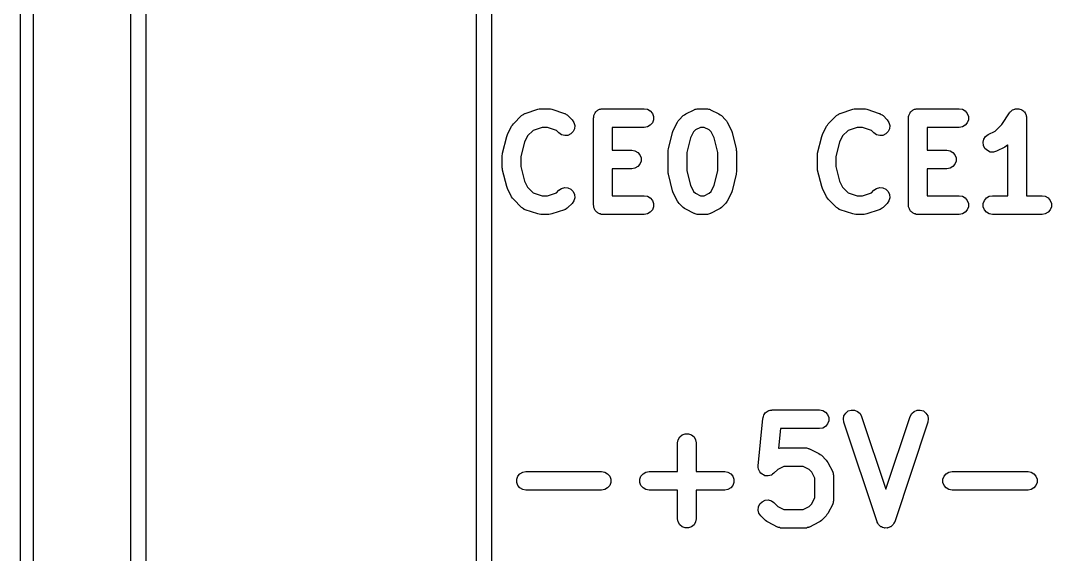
# Model space of a CAD drawing. Extents: x 93.8 to 153.2, y -121.7 to -73.6.
# Drawn here: x 137.75 to 146.03, y -113.23 to -108.94 of the extents above; entities that cross this region are included whole.
import ezdxf

# ---------------------------------------------------------------- set-up
doc = ezdxf.new("R2010")
doc.units = 0
doc.header["$MEASUREMENT"] = 0
doc.layers.add('BLACK', color=7, linetype='CONTINUOUS')

msp = doc.modelspace()

# ---------------------------------------------------------------- linework, layer by layer
at = {"layer": 'Black'}
for p, q in [((137.745, -117.475), (137.745, -100.33)), ((137.845, -100.38), (137.845, -117.425)), ((138.631, -116.579), (138.631, -103.759)), ((138.751, -103.819), (138.751, -116.519)), ((141.411, -116.519), (141.411, -103.819)), ((141.531, -107.638), (141.531, -116.579)), ((141.804, -109.688), (141.904, -109.655)), ((141.904, -109.655), (141.916, -109.653)), ((141.916, -109.653), (141.928, -109.651)), ((141.928, -109.651), (141.994, -109.651)), ((141.994, -109.651), (142.006, -109.653)), ((142.006, -109.653), (142.018, -109.655)), ((142.018, -109.655), (142.118, -109.688)), ((142.37, -109.677), (142.375, -109.673)), ((142.375, -109.673), (142.379, -109.668)), ((142.379, -109.668), (142.385, -109.665)), ((142.385, -109.665), (142.39, -109.661)), ((142.39, -109.661), (142.396, -109.658)), ((142.396, -109.658), (142.402, -109.655)), ((142.402, -109.655), (142.408, -109.654)), ((142.408, -109.654), (142.414, -109.652)), ((142.414, -109.652), (142.421, -109.652)), ((142.421, -109.652), (142.428, -109.651)), ((142.428, -109.651), (142.761, -109.651)), ((142.761, -109.651), (142.786, -109.655)), ((142.786, -109.655), (142.809, -109.668)), ((142.809, -109.668), (142.826, -109.688)), ((143.094, -109.692), (143.161, -109.659)), ((143.161, -109.659), (143.165, -109.657)), ((143.165, -109.657), (143.169, -109.655)), ((143.169, -109.655), (143.177, -109.654)), ((143.177, -109.654), (143.186, -109.651)), ((143.186, -109.651), (143.19, -109.651)), ((143.19, -109.651), (143.194, -109.651)), ((143.194, -109.651), (143.261, -109.651)), ((143.261, -109.651), (143.265, -109.651)), ((143.265, -109.651), (143.269, -109.651)), ((143.269, -109.651), (143.278, -109.654)), ((143.278, -109.654), (143.286, -109.655)), ((143.286, -109.655), (143.29, -109.657)), ((143.29, -109.657), (143.294, -109.659)), ((143.294, -109.659), (143.361, -109.692)), ((144.337, -109.688), (144.437, -109.655)), ((144.437, -109.655), (144.449, -109.653)), ((144.449, -109.653), (144.461, -109.651)), ((144.461, -109.651), (144.528, -109.651)), ((144.528, -109.651), (144.539, -109.653)), ((144.539, -109.653), (144.551, -109.655)), ((144.551, -109.655), (144.651, -109.688)), ((144.903, -109.677), (144.908, -109.673)), ((144.908, -109.673), (144.913, -109.668)), ((144.913, -109.668), (144.918, -109.665)), ((144.918, -109.665), (144.923, -109.661)), ((144.923, -109.661), (144.929, -109.658)), ((144.929, -109.658), (144.935, -109.655)), ((144.935, -109.655), (144.942, -109.654)), ((144.942, -109.654), (144.948, -109.652)), ((144.948, -109.652), (144.954, -109.652)), ((144.954, -109.652), (144.961, -109.651)), ((144.961, -109.651), (145.294, -109.651)), ((145.294, -109.651), (145.32, -109.655)), ((145.32, -109.655), (145.342, -109.668)), ((145.342, -109.668), (145.359, -109.688)), ((145.703, -109.677), (145.71, -109.672)), ((145.71, -109.672), (145.716, -109.665)), ((145.716, -109.665), (145.72, -109.663)), ((145.72, -109.663), (145.723, -109.661)), ((145.723, -109.661), (145.732, -109.658)), ((145.732, -109.658), (145.74, -109.654)), ((145.74, -109.654), (145.744, -109.653)), ((145.744, -109.653), (145.748, -109.652)), ((145.748, -109.652), (145.757, -109.652)), ((145.757, -109.652), (145.766, -109.651)), ((145.766, -109.651), (145.77, -109.652)), ((145.77, -109.652), (145.774, -109.652)), ((145.774, -109.652), (145.782, -109.655)), ((145.782, -109.655), (145.791, -109.657)), ((145.791, -109.657), (145.794, -109.659)), ((145.794, -109.659), (145.798, -109.661)), ((145.798, -109.661), (145.805, -109.666)), ((145.805, -109.666), (145.813, -109.671)), ((145.813, -109.671), (145.815, -109.675)), ((145.815, -109.675), (145.818, -109.677)), ((141.708, -109.773), (141.774, -109.706)), ((141.774, -109.706), (141.778, -109.703)), ((141.778, -109.703), (141.781, -109.7)), ((141.781, -109.7), (141.789, -109.696)), ((141.789, -109.696), (141.796, -109.691)), ((141.796, -109.691), (141.8, -109.69)), ((141.8, -109.69), (141.804, -109.688)), ((142.118, -109.688), (142.122, -109.69)), ((142.122, -109.69), (142.126, -109.691)), ((142.126, -109.691), (142.133, -109.696)), ((142.133, -109.696), (142.141, -109.7)), ((142.141, -109.7), (142.144, -109.703)), ((142.144, -109.703), (142.147, -109.706)), ((142.147, -109.706), (142.181, -109.739)), ((142.181, -109.739), (142.195, -109.761)), ((142.353, -109.726), (142.354, -109.719)), ((142.353, -110.426), (142.353, -109.726)), ((142.354, -109.713), (142.356, -109.706)), ((142.354, -109.719), (142.354, -109.713)), ((142.356, -109.706), (142.357, -109.7)), ((142.357, -109.7), (142.36, -109.694)), ((142.36, -109.694), (142.363, -109.688)), ((142.363, -109.688), (142.367, -109.683)), ((142.367, -109.683), (142.37, -109.677)), ((142.826, -109.688), (142.835, -109.713)), ((142.835, -109.739), (142.826, -109.763)), ((142.835, -109.713), (142.835, -109.739)), ((142.994, -109.825), (143.027, -109.759)), ((143.027, -109.759), (143.034, -109.749)), ((143.034, -109.749), (143.041, -109.739)), ((143.041, -109.739), (143.074, -109.706)), ((143.074, -109.706), (143.084, -109.699)), ((143.084, -109.699), (143.094, -109.692)), ((143.361, -109.692), (143.371, -109.699)), ((143.371, -109.699), (143.381, -109.706)), ((143.381, -109.706), (143.414, -109.739)), ((143.414, -109.739), (143.421, -109.749)), ((143.421, -109.749), (143.428, -109.759)), ((143.428, -109.759), (143.461, -109.825)), ((144.241, -109.773), (144.308, -109.706)), ((144.308, -109.706), (144.311, -109.703)), ((144.311, -109.703), (144.314, -109.7)), ((144.314, -109.7), (144.322, -109.696)), ((144.322, -109.696), (144.329, -109.691)), ((144.329, -109.691), (144.333, -109.69)), ((144.333, -109.69), (144.337, -109.688)), ((144.651, -109.688), (144.655, -109.69)), ((144.655, -109.69), (144.659, -109.691)), ((144.659, -109.691), (144.666, -109.696)), ((144.666, -109.696), (144.674, -109.7)), ((144.674, -109.7), (144.677, -109.703)), ((144.677, -109.703), (144.681, -109.706)), ((144.681, -109.706), (144.714, -109.739)), ((144.714, -109.739), (144.729, -109.761)), ((144.886, -109.726), (144.887, -109.719)), ((144.886, -110.426), (144.886, -109.726)), ((144.887, -109.713), (144.889, -109.706)), ((144.887, -109.719), (144.887, -109.713)), ((144.889, -109.706), (144.89, -109.7)), ((144.89, -109.7), (144.894, -109.694)), ((144.894, -109.694), (144.896, -109.688)), ((144.896, -109.688), (144.9, -109.683)), ((144.9, -109.683), (144.903, -109.677)), ((145.359, -109.688), (145.368, -109.713)), ((145.368, -109.739), (145.359, -109.763)), ((145.368, -109.713), (145.368, -109.739)), ((145.636, -109.778), (145.698, -109.684)), ((145.698, -109.684), (145.701, -109.681)), ((145.701, -109.681), (145.703, -109.677)), ((145.818, -109.677), (145.823, -109.685)), ((145.823, -109.685), (145.828, -109.692)), ((145.828, -109.692), (145.829, -109.696)), ((145.829, -109.696), (145.831, -109.7)), ((145.831, -109.7), (145.833, -109.709)), ((145.833, -109.709), (145.835, -109.717)), ((145.835, -109.717), (145.835, -109.722)), ((145.835, -109.722), (145.836, -109.726)), ((145.836, -109.726), (145.836, -110.351)), ((141.66, -109.859), (141.694, -109.792)), ((141.694, -109.792), (141.701, -109.782)), ((141.701, -109.782), (141.708, -109.773)), ((141.868, -109.825), (141.822, -109.87)), ((141.94, -109.801), (141.868, -109.825)), ((141.982, -109.801), (141.94, -109.801)), ((142.054, -109.825), (141.982, -109.801)), ((142.074, -109.845), (142.054, -109.825)), ((142.189, -109.835), (142.171, -109.854)), ((142.2, -109.812), (142.189, -109.835)), ((142.195, -109.761), (142.202, -109.786)), ((142.202, -109.786), (142.2, -109.812)), ((142.761, -109.801), (142.503, -109.801)), ((142.503, -109.801), (142.503, -109.984)), ((142.786, -109.796), (142.761, -109.801)), ((142.809, -109.783), (142.786, -109.796)), ((142.826, -109.763), (142.809, -109.783)), ((142.955, -109.974), (142.988, -109.841)), ((142.988, -109.841), (142.991, -109.833)), ((142.991, -109.833), (142.994, -109.825)), ((143.156, -109.837), (143.132, -109.885)), ((143.172, -109.821), (143.156, -109.837)), ((143.212, -109.801), (143.172, -109.821)), ((143.243, -109.801), (143.212, -109.801)), ((143.283, -109.821), (143.243, -109.801)), ((143.299, -109.837), (143.283, -109.821)), ((143.323, -109.885), (143.299, -109.837)), ((143.461, -109.825), (143.464, -109.833)), ((143.464, -109.833), (143.467, -109.841)), ((143.467, -109.841), (143.5, -109.974)), ((144.194, -109.859), (144.227, -109.792)), ((144.227, -109.792), (144.234, -109.782)), ((144.234, -109.782), (144.241, -109.773)), ((144.401, -109.825), (144.356, -109.87)), ((144.473, -109.801), (144.401, -109.825)), ((144.515, -109.801), (144.473, -109.801)), ((144.587, -109.825), (144.515, -109.801)), ((144.608, -109.845), (144.587, -109.825)), ((144.722, -109.835), (144.704, -109.854)), ((144.733, -109.812), (144.722, -109.835)), ((144.729, -109.761), (144.736, -109.786)), ((144.736, -109.786), (144.733, -109.812)), ((145.294, -109.801), (145.036, -109.801)), ((145.036, -109.801), (145.036, -109.984)), ((145.32, -109.796), (145.294, -109.801)), ((145.342, -109.783), (145.32, -109.796)), ((145.359, -109.763), (145.342, -109.783)), ((145.527, -109.859), (145.583, -109.831)), ((145.583, -109.831), (145.636, -109.778)), ((141.621, -110.007), (141.655, -109.874)), ((141.655, -109.874), (141.658, -109.867)), ((141.658, -109.867), (141.66, -109.859)), ((141.798, -109.919), (141.769, -110.035)), ((141.822, -109.87), (141.798, -109.919)), ((142.096, -109.86), (142.074, -109.845)), ((142.121, -109.867), (142.096, -109.86)), ((142.147, -109.865), (142.121, -109.867)), ((142.171, -109.854), (142.147, -109.865)), ((143.132, -109.885), (143.102, -110.002)), ((143.352, -110.002), (143.323, -109.885)), ((144.155, -110.007), (144.188, -109.874)), ((144.188, -109.874), (144.191, -109.867)), ((144.191, -109.867), (144.194, -109.859)), ((144.332, -109.919), (144.302, -110.035)), ((144.356, -109.87), (144.332, -109.919)), ((144.629, -109.86), (144.608, -109.845)), ((144.654, -109.867), (144.629, -109.86)), ((144.68, -109.865), (144.654, -109.867)), ((144.704, -109.854), (144.68, -109.865)), ((145.486, -109.921), (145.492, -109.896)), ((145.489, -109.947), (145.486, -109.921)), ((145.492, -109.896), (145.506, -109.874)), ((145.506, -109.874), (145.527, -109.859)), ((141.621, -110.017), (141.621, -110.007)), ((142.503, -109.984), (142.661, -109.984)), ((142.661, -109.984), (142.686, -109.989)), ((142.686, -109.989), (142.709, -110.002)), ((142.709, -110.002), (142.726, -110.021)), ((142.952, -109.992), (142.954, -109.983)), ((142.952, -110.159), (142.952, -109.992)), ((142.954, -109.983), (142.955, -109.974)), ((143.102, -110.002), (143.102, -110.15)), ((143.352, -110.15), (143.352, -110.002)), ((143.5, -109.974), (143.501, -109.983)), ((143.501, -109.983), (143.502, -109.992)), ((143.502, -109.992), (143.502, -110.159)), ((144.154, -110.017), (144.155, -110.007)), ((145.036, -109.984), (145.194, -109.984)), ((145.194, -109.984), (145.22, -109.989)), ((145.22, -109.989), (145.242, -110.002)), ((145.242, -110.002), (145.259, -110.021)), ((145.501, -109.97), (145.489, -109.947)), ((145.52, -109.988), (145.501, -109.97)), ((145.543, -109.999), (145.52, -109.988)), ((145.569, -110), (145.543, -109.999)), ((145.594, -109.993), (145.569, -110)), ((145.661, -109.959), (145.594, -109.993)), ((145.671, -109.952), (145.661, -109.959)), ((145.681, -109.945), (145.671, -109.952)), ((145.686, -109.94), (145.681, -109.945)), ((145.686, -110.351), (145.686, -109.94)), ((141.619, -110.026), (141.621, -110.017)), ((141.619, -110.126), (141.619, -110.026)), ((141.769, -110.035), (141.769, -110.116)), ((142.726, -110.021), (142.735, -110.046)), ((142.735, -110.072), (142.726, -110.096)), ((142.735, -110.046), (142.735, -110.072)), ((144.153, -110.026), (144.154, -110.017)), ((144.153, -110.126), (144.153, -110.026)), ((144.302, -110.035), (144.302, -110.116)), ((145.259, -110.021), (145.268, -110.046)), ((145.268, -110.072), (145.259, -110.096)), ((145.268, -110.046), (145.268, -110.072)), ((141.621, -110.135), (141.619, -110.126)), ((141.621, -110.144), (141.621, -110.135)), ((141.655, -110.277), (141.621, -110.144)), ((141.769, -110.116), (141.798, -110.233)), ((142.661, -110.134), (142.503, -110.134)), ((142.503, -110.134), (142.503, -110.351)), ((142.686, -110.129), (142.661, -110.134)), ((142.709, -110.116), (142.686, -110.129)), ((142.726, -110.096), (142.709, -110.116)), ((142.954, -110.168), (142.952, -110.159)), ((142.955, -110.177), (142.954, -110.168)), ((143.102, -110.15), (143.132, -110.266)), ((143.323, -110.266), (143.352, -110.15)), ((143.501, -110.168), (143.5, -110.177)), ((143.502, -110.159), (143.501, -110.168)), ((144.154, -110.135), (144.153, -110.126)), ((144.155, -110.144), (144.154, -110.135)), ((144.188, -110.277), (144.155, -110.144)), ((144.302, -110.116), (144.332, -110.233)), ((145.194, -110.134), (145.036, -110.134)), ((145.036, -110.134), (145.036, -110.351)), ((145.22, -110.129), (145.194, -110.134)), ((145.242, -110.116), (145.22, -110.129)), ((145.259, -110.096), (145.242, -110.116)), ((141.798, -110.233), (141.822, -110.281)), ((142.988, -110.311), (142.955, -110.177)), ((143.5, -110.177), (143.467, -110.311)), ((144.332, -110.233), (144.356, -110.281)), ((141.658, -110.285), (141.655, -110.277)), ((141.66, -110.293), (141.658, -110.285)), ((141.694, -110.359), (141.66, -110.293)), ((141.822, -110.281), (141.868, -110.327)), ((141.868, -110.327), (141.94, -110.351)), ((141.982, -110.351), (142.054, -110.327)), ((142.054, -110.327), (142.074, -110.306)), ((142.074, -110.306), (142.096, -110.291)), ((142.096, -110.291), (142.121, -110.284)), ((142.121, -110.284), (142.147, -110.287)), ((142.147, -110.287), (142.171, -110.298)), ((142.171, -110.298), (142.189, -110.316)), ((142.189, -110.316), (142.2, -110.34)), ((142.991, -110.318), (142.988, -110.311)), ((142.994, -110.326), (142.991, -110.318)), ((143.027, -110.393), (142.994, -110.326)), ((143.132, -110.266), (143.156, -110.315)), ((143.156, -110.315), (143.172, -110.331)), ((143.172, -110.331), (143.212, -110.351)), ((143.243, -110.351), (143.283, -110.331)), ((143.283, -110.331), (143.299, -110.315)), ((143.299, -110.315), (143.323, -110.266)), ((143.461, -110.326), (143.428, -110.393)), ((143.464, -110.318), (143.461, -110.326)), ((143.467, -110.311), (143.464, -110.318)), ((144.191, -110.285), (144.188, -110.277)), ((144.194, -110.293), (144.191, -110.285)), ((144.227, -110.359), (144.194, -110.293)), ((144.356, -110.281), (144.401, -110.327)), ((144.401, -110.327), (144.473, -110.351)), ((144.515, -110.351), (144.587, -110.327)), ((144.587, -110.327), (144.608, -110.306)), ((144.608, -110.306), (144.629, -110.291)), ((144.629, -110.291), (144.654, -110.284)), ((144.654, -110.284), (144.68, -110.287)), ((144.68, -110.287), (144.704, -110.298)), ((144.704, -110.298), (144.722, -110.316)), ((144.722, -110.316), (144.733, -110.34)), ((141.701, -110.369), (141.694, -110.359)), ((141.708, -110.379), (141.701, -110.369)), ((141.774, -110.445), (141.708, -110.379)), ((141.94, -110.351), (141.982, -110.351)), ((142.181, -110.412), (142.147, -110.445)), ((142.195, -110.391), (142.181, -110.412)), ((142.202, -110.366), (142.195, -110.391)), ((142.2, -110.34), (142.202, -110.366)), ((142.503, -110.351), (142.761, -110.351)), ((142.761, -110.351), (142.786, -110.355)), ((142.786, -110.355), (142.809, -110.368)), ((142.809, -110.368), (142.826, -110.388)), ((142.826, -110.388), (142.835, -110.413)), ((142.835, -110.413), (142.835, -110.439)), ((143.034, -110.402), (143.027, -110.393)), ((143.041, -110.412), (143.034, -110.402)), ((143.074, -110.445), (143.041, -110.412)), ((143.212, -110.351), (143.243, -110.351)), ((143.414, -110.412), (143.381, -110.445)), ((143.421, -110.402), (143.414, -110.412)), ((143.428, -110.393), (143.421, -110.402)), ((144.234, -110.369), (144.227, -110.359)), ((144.241, -110.379), (144.234, -110.369)), ((144.308, -110.445), (144.241, -110.379)), ((144.473, -110.351), (144.515, -110.351)), ((144.714, -110.412), (144.681, -110.445)), ((144.729, -110.391), (144.714, -110.412)), ((144.736, -110.366), (144.729, -110.391)), ((144.733, -110.34), (144.736, -110.366)), ((145.036, -110.351), (145.294, -110.351)), ((145.294, -110.351), (145.32, -110.355)), ((145.32, -110.355), (145.342, -110.368)), ((145.342, -110.368), (145.359, -110.388)), ((145.359, -110.388), (145.368, -110.413)), ((145.368, -110.413), (145.368, -110.439)), ((145.487, -110.413), (145.496, -110.388)), ((145.487, -110.439), (145.487, -110.413)), ((145.496, -110.388), (145.513, -110.368)), ((145.513, -110.368), (145.535, -110.355)), ((145.535, -110.355), (145.561, -110.351)), ((145.561, -110.351), (145.686, -110.351)), ((145.836, -110.351), (145.961, -110.351)), ((145.961, -110.351), (145.986, -110.355)), ((145.986, -110.355), (146.009, -110.368)), ((146.009, -110.368), (146.026, -110.388)), ((146.026, -110.388), (146.035, -110.413)), ((146.035, -110.413), (146.035, -110.439)), ((141.778, -110.448), (141.774, -110.445)), ((141.781, -110.451), (141.778, -110.448)), ((141.789, -110.455), (141.781, -110.451)), ((141.796, -110.46), (141.789, -110.455)), ((141.8, -110.461), (141.796, -110.46)), ((141.804, -110.463), (141.8, -110.461)), ((141.904, -110.497), (141.804, -110.463)), ((141.916, -110.499), (141.904, -110.497)), ((141.928, -110.501), (141.916, -110.499)), ((141.994, -110.501), (141.928, -110.501)), ((142.006, -110.499), (141.994, -110.501)), ((142.018, -110.497), (142.006, -110.499)), ((142.118, -110.463), (142.018, -110.497)), ((142.122, -110.461), (142.118, -110.463)), ((142.126, -110.46), (142.122, -110.461)), ((142.133, -110.455), (142.126, -110.46)), ((142.141, -110.451), (142.133, -110.455)), ((142.144, -110.448), (142.141, -110.451)), ((142.147, -110.445), (142.144, -110.448)), ((142.354, -110.432), (142.353, -110.426)), ((142.354, -110.439), (142.354, -110.432)), ((142.356, -110.445), (142.354, -110.439)), ((142.357, -110.451), (142.356, -110.445)), ((142.36, -110.457), (142.357, -110.451)), ((142.363, -110.463), (142.36, -110.457)), ((142.367, -110.468), (142.363, -110.463)), ((142.37, -110.474), (142.367, -110.468)), ((142.375, -110.478), (142.37, -110.474)), ((142.379, -110.483), (142.375, -110.478)), ((142.385, -110.486), (142.379, -110.483)), ((142.39, -110.491), (142.385, -110.486)), ((142.396, -110.493), (142.39, -110.491)), ((142.402, -110.496), (142.396, -110.493)), ((142.408, -110.497), (142.402, -110.496)), ((142.414, -110.5), (142.408, -110.497)), ((142.421, -110.5), (142.414, -110.5)), ((142.428, -110.501), (142.421, -110.5)), ((142.761, -110.501), (142.428, -110.501)), ((142.786, -110.496), (142.761, -110.501)), ((142.809, -110.483), (142.786, -110.496)), ((142.826, -110.463), (142.809, -110.483)), ((142.835, -110.439), (142.826, -110.463)), ((143.084, -110.452), (143.074, -110.445)), ((143.094, -110.459), (143.084, -110.452)), ((143.161, -110.493), (143.094, -110.459)), ((143.165, -110.494), (143.161, -110.493)), ((143.169, -110.496), (143.165, -110.494)), ((143.177, -110.498), (143.169, -110.496)), ((143.186, -110.5), (143.177, -110.498)), ((143.19, -110.5), (143.186, -110.5)), ((143.194, -110.501), (143.19, -110.5)), ((143.261, -110.501), (143.194, -110.501)), ((143.265, -110.5), (143.261, -110.501)), ((143.269, -110.5), (143.265, -110.5)), ((143.278, -110.498), (143.269, -110.5)), ((143.286, -110.496), (143.278, -110.498)), ((143.29, -110.494), (143.286, -110.496)), ((143.294, -110.493), (143.29, -110.494)), ((143.361, -110.459), (143.294, -110.493)), ((143.371, -110.452), (143.361, -110.459)), ((143.381, -110.445), (143.371, -110.452)), ((144.311, -110.448), (144.308, -110.445)), ((144.314, -110.451), (144.311, -110.448)), ((144.322, -110.455), (144.314, -110.451)), ((144.329, -110.46), (144.322, -110.455)), ((144.333, -110.461), (144.329, -110.46)), ((144.337, -110.463), (144.333, -110.461)), ((144.437, -110.497), (144.337, -110.463)), ((144.449, -110.499), (144.437, -110.497)), ((144.461, -110.501), (144.449, -110.499)), ((144.528, -110.501), (144.461, -110.501)), ((144.539, -110.499), (144.528, -110.501)), ((144.551, -110.497), (144.539, -110.499)), ((144.651, -110.463), (144.551, -110.497)), ((144.655, -110.461), (144.651, -110.463)), ((144.659, -110.46), (144.655, -110.461)), ((144.666, -110.455), (144.659, -110.46)), ((144.674, -110.451), (144.666, -110.455)), ((144.677, -110.448), (144.674, -110.451)), ((144.681, -110.445), (144.677, -110.448)), ((144.887, -110.432), (144.886, -110.426)), ((144.887, -110.439), (144.887, -110.432)), ((144.889, -110.445), (144.887, -110.439)), ((144.89, -110.451), (144.889, -110.445)), ((144.894, -110.457), (144.89, -110.451)), ((144.896, -110.463), (144.894, -110.457)), ((144.9, -110.468), (144.896, -110.463)), ((144.903, -110.474), (144.9, -110.468)), ((144.908, -110.478), (144.903, -110.474)), ((144.913, -110.483), (144.908, -110.478)), ((144.918, -110.486), (144.913, -110.483)), ((144.923, -110.491), (144.918, -110.486)), ((144.929, -110.493), (144.923, -110.491)), ((144.935, -110.496), (144.929, -110.493)), ((144.942, -110.497), (144.935, -110.496)), ((144.948, -110.5), (144.942, -110.497)), ((144.954, -110.5), (144.948, -110.5)), ((144.961, -110.501), (144.954, -110.5)), ((145.294, -110.501), (144.961, -110.501)), ((145.32, -110.496), (145.294, -110.501)), ((145.342, -110.483), (145.32, -110.496)), ((145.359, -110.463), (145.342, -110.483)), ((145.368, -110.439), (145.359, -110.463)), ((145.496, -110.463), (145.487, -110.439)), ((145.513, -110.483), (145.496, -110.463)), ((145.535, -110.496), (145.513, -110.483)), ((145.561, -110.501), (145.535, -110.496)), ((145.961, -110.501), (145.561, -110.501)), ((145.986, -110.496), (145.961, -110.501)), ((146.009, -110.483), (145.986, -110.496)), ((146.026, -110.463), (146.009, -110.483)), ((146.035, -110.439), (146.026, -110.463)), ((143.75, -112.085), (143.759, -112.079)), ((143.759, -112.079), (143.761, -112.078)), ((143.761, -112.078), (143.764, -112.077)), ((143.764, -112.077), (143.774, -112.075)), ((143.774, -112.075), (143.784, -112.073)), ((143.784, -112.073), (143.787, -112.073)), ((143.787, -112.073), (143.789, -112.072)), ((143.789, -112.072), (144.17, -112.072)), ((144.17, -112.072), (144.196, -112.077)), ((144.196, -112.077), (144.219, -112.09)), ((144.401, -112.081), (144.426, -112.073)), ((144.426, -112.073), (144.452, -112.074)), ((144.452, -112.074), (144.476, -112.084)), ((144.931, -112.084), (144.955, -112.074)), ((144.955, -112.074), (144.981, -112.073)), ((144.981, -112.073), (145.006, -112.081)), ((143.677, -112.521), (143.715, -112.14)), ((143.715, -112.14), (143.716, -112.137)), ((143.716, -112.134), (143.719, -112.125)), ((143.716, -112.137), (143.716, -112.134)), ((143.719, -112.125), (143.722, -112.115)), ((143.722, -112.115), (143.723, -112.113)), ((143.723, -112.113), (143.724, -112.11)), ((143.724, -112.11), (143.731, -112.102)), ((143.731, -112.102), (143.737, -112.094)), ((143.737, -112.094), (143.739, -112.092)), ((143.739, -112.092), (143.741, -112.09)), ((143.741, -112.09), (143.75, -112.085)), ((144.219, -112.09), (144.235, -112.11)), ((144.235, -112.11), (144.244, -112.134)), ((144.244, -112.16), (144.235, -112.185)), ((144.244, -112.134), (144.244, -112.16)), ((144.362, -112.145), (144.367, -112.12)), ((144.366, -112.171), (144.362, -112.145)), ((144.367, -112.12), (144.381, -112.098)), ((144.381, -112.098), (144.401, -112.081)), ((144.476, -112.084), (144.496, -112.101)), ((144.496, -112.101), (144.508, -112.124)), ((144.508, -112.124), (144.704, -112.71)), ((144.704, -112.71), (144.899, -112.124)), ((144.899, -112.124), (144.912, -112.101)), ((144.912, -112.101), (144.931, -112.084)), ((145.006, -112.081), (145.026, -112.098)), ((145.026, -112.098), (145.04, -112.12)), ((145.04, -112.12), (145.045, -112.145)), ((145.045, -112.145), (145.042, -112.171)), ((143.857, -112.222), (143.841, -112.381)), ((144.17, -112.222), (143.857, -112.222)), ((144.196, -112.218), (144.17, -112.222)), ((144.219, -112.205), (144.196, -112.218)), ((144.235, -112.185), (144.219, -112.205)), ((144.633, -112.971), (144.366, -112.171)), ((145.042, -112.171), (144.775, -112.971)), ((143.029, -112.338), (143.033, -112.312)), ((143.033, -112.312), (143.046, -112.29)), ((143.046, -112.29), (143.066, -112.273)), ((143.066, -112.273), (143.091, -112.264)), ((143.091, -112.264), (143.117, -112.264)), ((143.117, -112.264), (143.141, -112.273)), ((143.141, -112.273), (143.161, -112.29)), ((143.161, -112.29), (143.174, -112.312)), ((143.174, -112.312), (143.179, -112.338)), ((143.029, -112.568), (143.029, -112.338)), ((143.179, -112.338), (143.179, -112.568)), ((143.841, -112.381), (143.849, -112.38)), ((143.849, -112.38), (143.857, -112.378)), ((143.857, -112.378), (143.861, -112.378)), ((143.861, -112.378), (143.866, -112.377)), ((143.866, -112.377), (144.056, -112.377)), ((144.056, -112.377), (144.06, -112.378)), ((144.06, -112.378), (144.065, -112.378)), ((144.065, -112.378), (144.073, -112.38)), ((144.073, -112.38), (144.082, -112.382)), ((144.082, -112.382), (144.085, -112.384)), ((144.085, -112.384), (144.09, -112.385)), ((144.09, -112.385), (144.166, -112.423)), ((144.166, -112.423), (144.175, -112.43)), ((144.175, -112.43), (144.185, -112.437)), ((144.185, -112.437), (144.223, -112.475)), ((144.223, -112.475), (144.23, -112.485)), ((144.23, -112.485), (144.237, -112.495)), ((144.237, -112.495), (144.276, -112.571)), ((141.76, -112.585), (141.783, -112.572)), ((141.783, -112.572), (141.808, -112.568)), ((141.808, -112.568), (142.418, -112.568)), ((142.418, -112.568), (142.444, -112.572)), ((142.444, -112.572), (142.466, -112.585)), ((142.751, -112.585), (142.773, -112.572)), ((142.773, -112.572), (142.799, -112.568)), ((142.799, -112.568), (143.029, -112.568)), ((143.179, -112.568), (143.408, -112.568)), ((143.408, -112.568), (143.434, -112.572)), ((143.434, -112.572), (143.457, -112.585)), ((143.677, -112.522), (143.677, -112.521)), ((143.677, -112.521), (143.677, -112.521)), ((143.678, -112.534), (143.677, -112.522)), ((143.679, -112.547), (143.678, -112.534)), ((143.679, -112.548), (143.679, -112.547)), ((143.679, -112.547), (143.679, -112.547)), ((143.684, -112.559), (143.679, -112.548)), ((143.689, -112.571), (143.684, -112.559)), ((143.69, -112.571), (143.689, -112.571)), ((143.699, -112.58), (143.69, -112.571)), ((143.69, -112.571), (143.69, -112.571)), ((143.834, -112.552), (143.804, -112.581)), ((143.883, -112.527), (143.834, -112.552)), ((144.038, -112.527), (143.883, -112.527)), ((144.088, -112.552), (144.038, -112.527)), ((144.109, -112.573), (144.088, -112.552)), ((144.133, -112.622), (144.109, -112.573)), ((144.276, -112.571), (144.277, -112.575)), ((144.277, -112.575), (144.279, -112.579)), ((145.189, -112.585), (145.211, -112.572)), ((145.211, -112.572), (145.237, -112.568)), ((145.237, -112.568), (145.847, -112.568)), ((145.847, -112.568), (145.872, -112.572)), ((145.872, -112.572), (145.895, -112.585)), ((141.735, -112.63), (141.744, -112.605)), ((141.735, -112.656), (141.735, -112.63)), ((141.744, -112.68), (141.735, -112.656)), ((141.744, -112.605), (141.76, -112.585)), ((142.466, -112.585), (142.483, -112.605)), ((142.483, -112.605), (142.492, -112.63)), ((142.492, -112.656), (142.483, -112.68)), ((142.492, -112.63), (142.492, -112.656)), ((142.725, -112.63), (142.734, -112.605)), ((142.725, -112.656), (142.725, -112.63)), ((142.734, -112.68), (142.725, -112.656)), ((142.734, -112.605), (142.751, -112.585)), ((143.457, -112.585), (143.473, -112.605)), ((143.473, -112.605), (143.482, -112.63)), ((143.482, -112.656), (143.473, -112.68)), ((143.482, -112.63), (143.482, -112.656)), ((143.708, -112.589), (143.699, -112.58)), ((143.708, -112.59), (143.708, -112.589)), ((143.708, -112.589), (143.708, -112.589)), ((143.72, -112.595), (143.708, -112.59)), ((143.731, -112.601), (143.72, -112.595)), ((143.732, -112.601), (143.731, -112.601)), ((143.731, -112.601), (143.731, -112.601)), ((143.744, -112.602), (143.732, -112.601)), ((143.757, -112.603), (143.744, -112.602)), ((143.758, -112.603), (143.757, -112.603)), ((143.757, -112.603), (143.757, -112.603)), ((143.77, -112.6), (143.758, -112.603)), ((143.782, -112.597), (143.77, -112.6)), ((143.783, -112.596), (143.782, -112.597)), ((143.793, -112.589), (143.783, -112.596)), ((143.783, -112.596), (143.783, -112.596)), ((143.804, -112.582), (143.793, -112.589)), ((143.804, -112.581), (143.804, -112.582)), ((143.804, -112.582), (143.804, -112.582)), ((144.133, -112.777), (144.133, -112.622)), ((144.279, -112.579), (144.28, -112.588)), ((144.28, -112.588), (144.283, -112.596)), ((144.283, -112.596), (144.283, -112.6)), ((144.283, -112.6), (144.283, -112.605)), ((144.283, -112.605), (144.283, -112.795)), ((145.163, -112.63), (145.172, -112.605)), ((145.163, -112.656), (145.163, -112.63)), ((145.172, -112.68), (145.163, -112.656)), ((145.172, -112.605), (145.189, -112.585)), ((145.895, -112.585), (145.911, -112.605)), ((145.911, -112.605), (145.92, -112.63)), ((145.92, -112.656), (145.911, -112.68)), ((145.92, -112.63), (145.92, -112.656)), ((141.76, -112.7), (141.744, -112.68)), ((141.783, -112.713), (141.76, -112.7)), ((141.808, -112.718), (141.783, -112.713)), ((142.418, -112.718), (141.808, -112.718)), ((142.444, -112.713), (142.418, -112.718)), ((142.466, -112.7), (142.444, -112.713)), ((142.483, -112.68), (142.466, -112.7)), ((142.751, -112.7), (142.734, -112.68)), ((142.773, -112.713), (142.751, -112.7)), ((142.799, -112.718), (142.773, -112.713)), ((143.029, -112.718), (142.799, -112.718)), ((143.029, -112.947), (143.029, -112.718)), ((143.408, -112.718), (143.179, -112.718)), ((143.179, -112.718), (143.179, -112.947)), ((143.434, -112.713), (143.408, -112.718)), ((143.457, -112.7), (143.434, -112.713)), ((143.473, -112.68), (143.457, -112.7)), ((145.189, -112.7), (145.172, -112.68)), ((145.211, -112.713), (145.189, -112.7)), ((145.237, -112.718), (145.211, -112.713)), ((145.847, -112.718), (145.237, -112.718)), ((145.872, -112.713), (145.847, -112.718)), ((145.895, -112.7), (145.872, -112.713)), ((145.911, -112.68), (145.895, -112.7)), ((143.69, -112.828), (143.708, -112.81)), ((143.708, -112.81), (143.732, -112.799)), ((143.732, -112.799), (143.758, -112.796)), ((143.758, -112.796), (143.783, -112.803)), ((143.783, -112.803), (143.804, -112.818)), ((143.804, -112.818), (143.834, -112.848)), ((144.109, -112.827), (144.133, -112.777)), ((144.277, -112.824), (144.276, -112.829)), ((144.279, -112.821), (144.277, -112.824)), ((144.28, -112.812), (144.279, -112.821)), ((144.283, -112.804), (144.28, -112.812)), ((144.283, -112.795), (144.283, -112.799)), ((144.283, -112.799), (144.283, -112.804)), ((143.677, -112.878), (143.679, -112.852)), ((143.683, -112.903), (143.677, -112.878)), ((143.679, -112.852), (143.69, -112.828)), ((143.698, -112.924), (143.683, -112.903)), ((143.834, -112.848), (143.883, -112.872)), ((143.883, -112.872), (144.038, -112.872)), ((144.038, -112.872), (144.088, -112.848)), ((144.088, -112.848), (144.109, -112.827)), ((144.237, -112.905), (144.23, -112.914)), ((144.276, -112.829), (144.237, -112.905)), ((143.033, -112.973), (143.029, -112.947)), ((143.046, -112.996), (143.033, -112.973)), ((143.174, -112.973), (143.161, -112.996)), ((143.179, -112.947), (143.174, -112.973)), ((143.736, -112.962), (143.698, -112.924)), ((143.746, -112.969), (143.736, -112.962)), ((143.756, -112.976), (143.746, -112.969)), ((143.832, -113.014), (143.756, -112.976)), ((144.166, -112.976), (144.09, -113.014)), ((144.175, -112.969), (144.166, -112.976)), ((144.185, -112.962), (144.175, -112.969)), ((144.223, -112.924), (144.185, -112.962)), ((144.23, -112.914), (144.223, -112.924)), ((144.634, -112.973), (144.633, -112.971)), ((144.634, -112.975), (144.634, -112.973)), ((144.64, -112.984), (144.634, -112.975)), ((144.645, -112.994), (144.64, -112.984)), ((144.768, -112.984), (144.762, -112.994)), ((144.773, -112.975), (144.768, -112.984)), ((144.774, -112.973), (144.773, -112.975)), ((144.775, -112.971), (144.774, -112.973)), ((143.066, -113.012), (143.046, -112.996)), ((143.091, -113.021), (143.066, -113.012)), ((143.117, -113.021), (143.091, -113.021)), ((143.141, -113.012), (143.117, -113.021)), ((143.161, -112.996), (143.141, -113.012)), ((143.836, -113.016), (143.832, -113.014)), ((143.84, -113.018), (143.836, -113.016)), ((143.849, -113.019), (143.84, -113.018)), ((143.857, -113.022), (143.849, -113.019)), ((143.861, -113.022), (143.857, -113.022)), ((143.866, -113.022), (143.861, -113.022)), ((144.056, -113.022), (143.866, -113.022)), ((144.06, -113.022), (144.056, -113.022)), ((144.065, -113.022), (144.06, -113.022)), ((144.073, -113.019), (144.065, -113.022)), ((144.082, -113.018), (144.073, -113.019)), ((144.085, -113.016), (144.082, -113.018)), ((144.09, -113.014), (144.085, -113.016)), ((144.646, -112.995), (144.645, -112.994)), ((144.648, -112.997), (144.646, -112.995)), ((144.656, -113.004), (144.648, -112.997)), ((144.664, -113.011), (144.656, -113.004)), ((144.666, -113.012), (144.664, -113.011)), ((144.668, -113.013), (144.666, -113.012)), ((144.678, -113.017), (144.668, -113.013)), ((144.689, -113.021), (144.678, -113.017)), ((144.691, -113.021), (144.689, -113.021)), ((144.693, -113.022), (144.691, -113.021)), ((144.704, -113.021), (144.693, -113.022)), ((144.715, -113.022), (144.704, -113.021)), ((144.717, -113.021), (144.715, -113.022)), ((144.719, -113.021), (144.717, -113.021)), ((144.729, -113.017), (144.719, -113.021)), ((144.739, -113.013), (144.729, -113.017)), ((144.741, -113.012), (144.739, -113.013)), ((144.743, -113.011), (144.741, -113.012)), ((144.751, -113.004), (144.743, -113.011)), ((144.76, -112.997), (144.751, -113.004)), ((144.761, -112.995), (144.76, -112.997)), ((144.762, -112.994), (144.761, -112.995))]:
    msp.add_line(p, q, dxfattribs=at)

doc.saveas('drawing.dxf')
